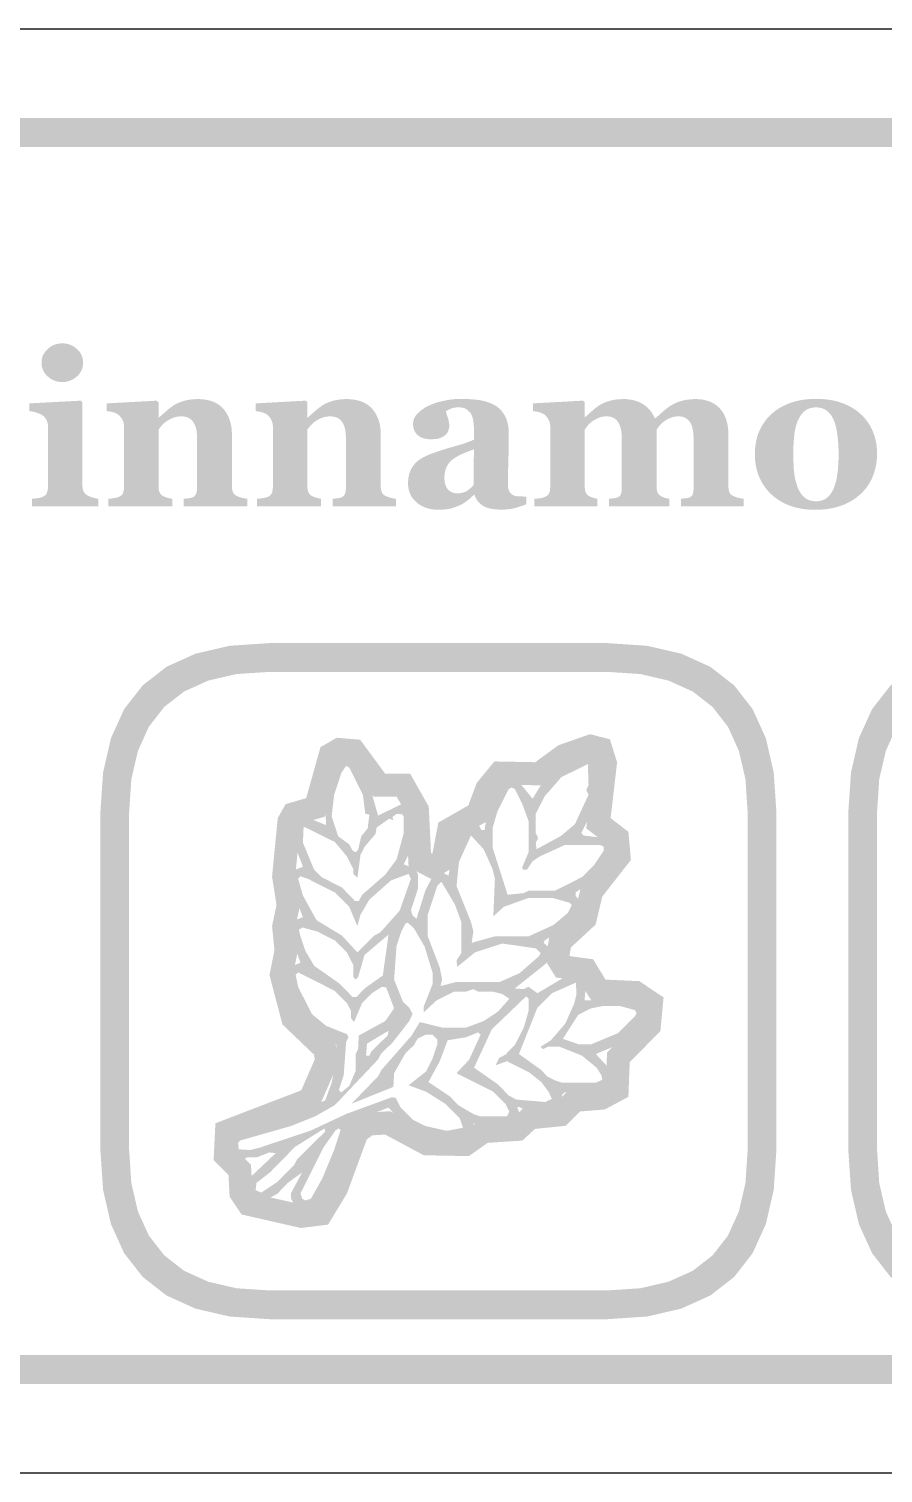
# Model space of a CAD drawing. Header units: millimetres. Extents: x 6 to 297, y 55 to 451.
# Drawn here: x 88.91 to 100.78, y 247.16 to 267.24 of the extents above; entities that cross this region are included whole.
import ezdxf

# ---------------------------------------------------------------- set-up
doc = ezdxf.new("R2010")
doc.units = ezdxf.units.MM
doc.layers.add('CUT', color=1, linetype='Continuous')
doc.layers.add('RASTER', color=7, linetype='Continuous')

msp = doc.modelspace()

# ---------------------------------------------------------------- hatches: boundary and pattern name
at = {"layer": 'RASTER'}
h = msp.add_hatch(color=7, dxfattribs=at)
h.paths.add_polyline_path([(74.2, 263.8), (74.234, 264.316), (74.338, 264.763), (74.509, 265.141), (74.75, 265.45), (75.059, 265.691), (75.438, 265.863), (75.884, 265.966), (76.4, 266), (133.6, 266), (134.116, 265.966), (134.563, 265.863), (134.941, 265.691), (135.25, 265.45), (135.491, 265.141), (135.663, 264.763), (135.766, 264.316), (135.8, 263.8), (135.8, 250.6), (135.766, 250.084), (135.663, 249.638), (135.491, 249.259), (135.25, 248.95), (134.941, 248.709), (134.563, 248.537), (134.116, 248.434), (133.6, 248.4), (76.4, 248.4), (75.884, 248.434), (75.438, 248.537), (75.059, 248.709), (74.75, 248.95), (74.509, 249.259), (74.338, 249.638), (74.234, 250.084), (74.2, 250.6)])
h.paths.add_polyline_path([(74.6, 263.8), (74.6, 250.6), (74.628, 250.178), (74.712, 249.813), (74.853, 249.503), (75.05, 249.25), (75.303, 249.053), (75.613, 248.912), (75.978, 248.828), (76.4, 248.8), (133.6, 248.8), (134.022, 248.828), (134.388, 248.912), (134.697, 249.053), (134.95, 249.25), (135.147, 249.503), (135.288, 249.813), (135.372, 250.178), (135.4, 250.6), (135.4, 263.8), (135.372, 264.222), (135.288, 264.588), (135.147, 264.897), (134.95, 265.15), (134.697, 265.347), (134.388, 265.488), (134.022, 265.572), (133.6, 265.6), (76.4, 265.6), (75.978, 265.572), (75.613, 265.488), (75.303, 265.347), (75.05, 265.15), (74.853, 264.897), (74.712, 264.588), (74.628, 264.222), (74.6, 263.8)], flags=0)
h = msp.add_hatch(color=7, dxfattribs=at)
h.paths.add_polyline_path([(89.873, 260.6), (88.948, 260.6), (88.948, 260.707), (88.957, 260.708), (88.966, 260.708), (88.976, 260.709), (88.985, 260.71), (88.995, 260.711), (89.004, 260.712), (89.013, 260.713), (89.022, 260.714), (89.031, 260.715), (89.04, 260.717), (89.048, 260.718), (89.056, 260.72), (89.064, 260.722), (89.071, 260.724), (89.078, 260.726), (89.085, 260.729), (89.096, 260.734), (89.107, 260.739), (89.116, 260.744), (89.125, 260.75), (89.133, 260.757), (89.14, 260.764), (89.146, 260.771), (89.151, 260.779), (89.156, 260.788), (89.159, 260.797), (89.163, 260.807), (89.165, 260.818), (89.167, 260.829), (89.169, 260.841), (89.17, 260.853), (89.17, 260.867), (89.17, 261.719), (89.17, 261.732), (89.169, 261.744), (89.167, 261.756), (89.164, 261.767), (89.161, 261.778), (89.157, 261.789), (89.152, 261.799), (89.147, 261.809), (89.141, 261.819), (89.134, 261.828), (89.128, 261.836), (89.12, 261.844), (89.113, 261.852), (89.105, 261.859), (89.097, 261.865), (89.088, 261.871), (89.081, 261.876), (89.073, 261.88), (89.065, 261.884), (89.055, 261.889), (89.045, 261.893), (89.033, 261.897), (89.021, 261.901), (89.008, 261.905), (88.995, 261.909), (88.982, 261.913), (88.97, 261.916), (88.957, 261.918), (88.945, 261.921), (88.933, 261.923), (88.922, 261.924), (88.911, 261.926), (88.911, 262.033), (89.629, 262.071), (89.651, 262.049), (89.651, 260.886), (89.651, 260.873), (89.652, 260.861), (89.654, 260.849), (89.656, 260.838), (89.659, 260.828), (89.663, 260.817), (89.667, 260.808), (89.673, 260.798), (89.678, 260.79), (89.685, 260.782), (89.692, 260.774), (89.699, 260.767), (89.708, 260.761), (89.716, 260.755), (89.726, 260.75), (89.736, 260.745), (89.743, 260.742), (89.751, 260.739), (89.758, 260.736), (89.766, 260.733), (89.775, 260.73), (89.783, 260.727), (89.791, 260.724), (89.8, 260.722), (89.809, 260.719), (89.818, 260.717), (89.827, 260.715), (89.836, 260.713), (89.845, 260.711), (89.854, 260.709), (89.864, 260.708), (89.873, 260.707)])
h.paths.add_polyline_path([(89.659, 262.598), (89.658, 262.571), (89.654, 262.544), (89.647, 262.519), (89.638, 262.495), (89.626, 262.472), (89.611, 262.45), (89.594, 262.428), (89.574, 262.408), (89.552, 262.39), (89.529, 262.374), (89.505, 262.361), (89.48, 262.35), (89.454, 262.341), (89.427, 262.335), (89.4, 262.331), (89.371, 262.33), (89.342, 262.331), (89.314, 262.335), (89.286, 262.341), (89.26, 262.35), (89.235, 262.361), (89.211, 262.374), (89.188, 262.39), (89.167, 262.408), (89.146, 262.428), (89.129, 262.45), (89.114, 262.472), (89.102, 262.495), (89.093, 262.519), (89.086, 262.544), (89.082, 262.571), (89.081, 262.598), (89.082, 262.625), (89.086, 262.652), (89.093, 262.677), (89.102, 262.701), (89.114, 262.725), (89.129, 262.747), (89.146, 262.768), (89.167, 262.788), (89.188, 262.807), (89.211, 262.823), (89.235, 262.837), (89.26, 262.848), (89.286, 262.856), (89.314, 262.863), (89.342, 262.866), (89.371, 262.868), (89.4, 262.866), (89.428, 262.863), (89.455, 262.856), (89.481, 262.848), (89.506, 262.837), (89.53, 262.823), (89.553, 262.807), (89.574, 262.788), (89.594, 262.768), (89.612, 262.747), (89.626, 262.725), (89.638, 262.701), (89.647, 262.677), (89.654, 262.652), (89.658, 262.625), (89.659, 262.598)])
for points in [[(91.942, 260.6), (91.06, 260.6), (91.06, 260.707), (91.067, 260.708), (91.074, 260.708), (91.082, 260.709), (91.091, 260.71), (91.099, 260.711), (91.108, 260.712), (91.117, 260.713), (91.127, 260.714), (91.137, 260.715), (91.146, 260.717), (91.154, 260.718), (91.162, 260.72), (91.169, 260.722), (91.176, 260.724), (91.182, 260.726), (91.187, 260.729), (91.195, 260.733), (91.202, 260.738), (91.208, 260.743), (91.214, 260.749), (91.219, 260.755), (91.224, 260.761), (91.228, 260.768), (91.231, 260.776), (91.234, 260.784), (91.237, 260.793), (91.239, 260.803), (91.241, 260.814), (91.243, 260.826), (91.244, 260.838), (91.244, 260.852), (91.244, 260.867), (91.244, 261.552), (91.244, 261.588), (91.241, 261.622), (91.237, 261.654), (91.231, 261.683), (91.223, 261.71), (91.213, 261.735), (91.202, 261.757), (91.189, 261.777), (91.175, 261.795), (91.159, 261.81), (91.141, 261.823), (91.122, 261.834), (91.1, 261.842), (91.078, 261.848), (91.054, 261.851), (91.028, 261.852), (91.013, 261.852), (90.999, 261.851), (90.985, 261.85), (90.971, 261.848), (90.957, 261.846), (90.944, 261.843), (90.931, 261.839), (90.918, 261.835), (90.906, 261.83), (90.893, 261.825), (90.881, 261.819), (90.868, 261.813), (90.856, 261.807), (90.844, 261.799), (90.832, 261.792), (90.82, 261.784), (90.809, 261.776), (90.799, 261.769), (90.79, 261.761), (90.781, 261.754), (90.773, 261.746), (90.765, 261.739), (90.758, 261.731), (90.751, 261.724), (90.745, 261.716), (90.739, 261.709), (90.733, 261.701), (90.728, 261.695), (90.723, 261.688), (90.718, 261.682), (90.713, 261.675), (90.708, 261.669), (90.708, 260.883), (90.708, 260.87), (90.709, 260.858), (90.71, 260.847), (90.712, 260.836), (90.714, 260.825), (90.716, 260.815), (90.719, 260.806), (90.723, 260.797), (90.727, 260.789), (90.731, 260.781), (90.737, 260.774), (90.742, 260.767), (90.749, 260.761), (90.756, 260.755), (90.763, 260.75), (90.771, 260.745), (90.777, 260.742), (90.784, 260.739), (90.79, 260.736), (90.798, 260.733), (90.805, 260.73), (90.813, 260.727), (90.821, 260.724), (90.83, 260.722), (90.839, 260.719), (90.847, 260.717), (90.856, 260.715), (90.865, 260.713), (90.873, 260.711), (90.882, 260.709), (90.89, 260.708), (90.899, 260.707), (90.899, 260.6), (90.008, 260.6), (90.008, 260.707), (90.017, 260.708), (90.026, 260.709), (90.036, 260.709), (90.045, 260.71), (90.054, 260.711), (90.063, 260.713), (90.073, 260.714), (90.082, 260.715), (90.091, 260.716), (90.1, 260.718), (90.109, 260.719), (90.117, 260.721), (90.124, 260.723), (90.132, 260.725), (90.139, 260.727), (90.146, 260.729), (90.157, 260.733), (90.167, 260.738), (90.177, 260.743), (90.185, 260.749), (90.193, 260.756), (90.2, 260.763), (90.205, 260.771), (90.21, 260.779), (90.214, 260.787), (90.218, 260.797), (90.221, 260.807), (90.223, 260.818), (90.225, 260.829), (90.227, 260.841), (90.228, 260.853), (90.228, 260.867), (90.228, 261.719), (90.227, 261.73), (90.226, 261.742), (90.224, 261.753), (90.222, 261.764), (90.219, 261.775), (90.215, 261.786), (90.21, 261.797), (90.204, 261.808), (90.198, 261.819), (90.192, 261.829), (90.185, 261.839), (90.177, 261.848), (90.169, 261.857), (90.161, 261.865), (90.152, 261.873), (90.143, 261.88), (90.136, 261.885), (90.129, 261.889), (90.121, 261.893), (90.113, 261.896), (90.104, 261.9), (90.095, 261.903), (90.086, 261.907), (90.076, 261.91), (90.066, 261.912), (90.056, 261.915), (90.045, 261.917), (90.034, 261.919), (90.023, 261.921), (90.011, 261.923), (90, 261.924), (89.988, 261.926), (89.988, 262.033), (90.686, 262.071), (90.708, 262.049), (90.708, 261.836), (90.714, 261.836), (90.725, 261.846), (90.736, 261.856), (90.747, 261.866), (90.76, 261.877), (90.772, 261.888), (90.786, 261.899), (90.799, 261.912), (90.814, 261.924), (90.828, 261.937), (90.842, 261.949), (90.856, 261.96), (90.87, 261.971), (90.884, 261.981), (90.897, 261.99), (90.91, 261.999), (90.922, 262.008), (90.936, 262.016), (90.951, 262.025), (90.968, 262.033), (90.985, 262.04), (91.003, 262.048), (91.022, 262.055), (91.043, 262.061), (91.064, 262.068), (91.086, 262.074), (91.109, 262.079), (91.132, 262.083), (91.155, 262.086), (91.179, 262.089), (91.203, 262.091), (91.227, 262.092), (91.252, 262.093), (91.31, 262.091), (91.364, 262.084), (91.414, 262.074), (91.461, 262.059), (91.504, 262.04), (91.543, 262.016), (91.578, 261.989), (91.61, 261.957), (91.638, 261.922), (91.662, 261.884), (91.683, 261.843), (91.699, 261.8), (91.712, 261.753), (91.722, 261.704), (91.727, 261.652), (91.729, 261.598), (91.729, 260.88), (91.729, 260.867), (91.73, 260.854), (91.732, 260.842), (91.733, 260.831), (91.736, 260.821), (91.738, 260.811), (91.742, 260.802), (91.745, 260.793), (91.75, 260.786), (91.755, 260.778), (91.761, 260.771), (91.768, 260.764), (91.776, 260.758), (91.785, 260.752), (91.795, 260.747), (91.805, 260.742), (91.811, 260.74), (91.818, 260.737), (91.825, 260.734), (91.832, 260.732), (91.839, 260.729), (91.847, 260.727), (91.855, 260.724), (91.863, 260.722), (91.872, 260.719), (91.881, 260.717), (91.89, 260.715), (91.9, 260.713), (91.91, 260.711), (91.92, 260.709), (91.931, 260.708), (91.942, 260.707)], [(94.011, 260.6), (93.13, 260.6), (93.13, 260.707), (93.137, 260.708), (93.144, 260.708), (93.152, 260.709), (93.16, 260.71), (93.169, 260.711), (93.178, 260.712), (93.187, 260.713), (93.197, 260.714), (93.207, 260.715), (93.216, 260.717), (93.224, 260.718), (93.232, 260.72), (93.239, 260.722), (93.246, 260.724), (93.252, 260.726), (93.257, 260.729), (93.264, 260.733), (93.271, 260.738), (93.278, 260.743), (93.283, 260.749), (93.289, 260.755), (93.293, 260.761), (93.297, 260.768), (93.301, 260.776), (93.304, 260.784), (93.307, 260.793), (93.309, 260.803), (93.311, 260.814), (93.312, 260.826), (93.313, 260.838), (93.314, 260.852), (93.314, 260.867), (93.314, 261.552), (93.313, 261.588), (93.311, 261.622), (93.306, 261.654), (93.3, 261.683), (93.293, 261.71), (93.283, 261.735), (93.272, 261.757), (93.259, 261.777), (93.245, 261.795), (93.229, 261.81), (93.211, 261.823), (93.191, 261.834), (93.17, 261.842), (93.148, 261.848), (93.123, 261.851), (93.097, 261.852), (93.083, 261.852), (93.069, 261.851), (93.055, 261.85), (93.041, 261.848), (93.027, 261.846), (93.014, 261.843), (93.001, 261.839), (92.988, 261.835), (92.976, 261.83), (92.963, 261.825), (92.951, 261.819), (92.938, 261.813), (92.926, 261.807), (92.914, 261.799), (92.902, 261.792), (92.889, 261.784), (92.879, 261.776), (92.869, 261.769), (92.86, 261.761), (92.851, 261.754), (92.843, 261.746), (92.835, 261.739), (92.828, 261.731), (92.821, 261.724), (92.815, 261.716), (92.809, 261.709), (92.803, 261.701), (92.798, 261.695), (92.792, 261.688), (92.787, 261.682), (92.783, 261.675), (92.778, 261.669), (92.778, 260.883), (92.778, 260.87), (92.779, 260.858), (92.78, 260.847), (92.782, 260.836), (92.784, 260.825), (92.786, 260.815), (92.789, 260.806), (92.793, 260.797), (92.797, 260.789), (92.801, 260.781), (92.806, 260.774), (92.812, 260.767), (92.818, 260.761), (92.825, 260.755), (92.833, 260.75), (92.841, 260.745), (92.847, 260.742), (92.854, 260.739), (92.86, 260.736), (92.867, 260.733), (92.875, 260.73), (92.883, 260.727), (92.891, 260.724), (92.9, 260.722), (92.908, 260.719), (92.917, 260.717), (92.926, 260.715), (92.934, 260.713), (92.943, 260.711), (92.952, 260.709), (92.96, 260.708), (92.969, 260.707), (92.969, 260.6), (92.078, 260.6), (92.078, 260.707), (92.087, 260.708), (92.096, 260.709), (92.105, 260.709), (92.115, 260.71), (92.124, 260.711), (92.133, 260.713), (92.143, 260.714), (92.152, 260.715), (92.161, 260.716), (92.17, 260.718), (92.178, 260.719), (92.186, 260.721), (92.194, 260.723), (92.202, 260.725), (92.209, 260.727), (92.216, 260.729), (92.227, 260.733), (92.237, 260.738), (92.247, 260.743), (92.255, 260.749), (92.263, 260.756), (92.269, 260.763), (92.275, 260.771), (92.28, 260.779), (92.284, 260.787), (92.288, 260.797), (92.291, 260.807), (92.293, 260.818), (92.295, 260.829), (92.297, 260.841), (92.297, 260.853), (92.298, 260.867), (92.298, 261.719), (92.297, 261.73), (92.296, 261.742), (92.294, 261.753), (92.292, 261.764), (92.288, 261.775), (92.284, 261.786), (92.28, 261.797), (92.274, 261.808), (92.268, 261.819), (92.262, 261.829), (92.255, 261.839), (92.247, 261.848), (92.239, 261.857), (92.231, 261.865), (92.222, 261.873), (92.213, 261.88), (92.206, 261.885), (92.199, 261.889), (92.191, 261.893), (92.183, 261.896), (92.174, 261.9), (92.165, 261.903), (92.156, 261.907), (92.146, 261.91), (92.136, 261.912), (92.125, 261.915), (92.115, 261.917), (92.104, 261.919), (92.092, 261.921), (92.081, 261.923), (92.069, 261.924), (92.057, 261.926), (92.057, 262.033), (92.756, 262.071), (92.778, 262.049), (92.778, 261.836), (92.784, 261.836), (92.794, 261.846), (92.806, 261.856), (92.817, 261.866), (92.829, 261.877), (92.842, 261.888), (92.855, 261.899), (92.869, 261.912), (92.884, 261.924), (92.898, 261.937), (92.912, 261.949), (92.926, 261.96), (92.94, 261.971), (92.953, 261.981), (92.966, 261.99), (92.979, 261.999), (92.992, 262.008), (93.006, 262.016), (93.021, 262.025), (93.037, 262.033), (93.055, 262.04), (93.073, 262.048), (93.092, 262.055), (93.113, 262.061), (93.134, 262.068), (93.156, 262.074), (93.179, 262.079), (93.202, 262.083), (93.225, 262.086), (93.248, 262.089), (93.272, 262.091), (93.297, 262.092), (93.322, 262.093), (93.379, 262.091), (93.433, 262.084), (93.484, 262.074), (93.53, 262.059), (93.573, 262.04), (93.613, 262.016), (93.648, 261.989), (93.68, 261.957), (93.708, 261.922), (93.732, 261.884), (93.752, 261.843), (93.769, 261.8), (93.782, 261.753), (93.792, 261.704), (93.797, 261.652), (93.799, 261.598), (93.799, 260.88), (93.799, 260.867), (93.8, 260.854), (93.801, 260.842), (93.803, 260.831), (93.805, 260.821), (93.808, 260.811), (93.811, 260.802), (93.815, 260.793), (93.82, 260.786), (93.825, 260.778), (93.831, 260.771), (93.838, 260.764), (93.846, 260.758), (93.855, 260.752), (93.865, 260.747), (93.875, 260.742), (93.881, 260.74), (93.888, 260.737), (93.894, 260.734), (93.901, 260.732), (93.909, 260.729), (93.917, 260.727), (93.925, 260.724), (93.933, 260.722), (93.942, 260.719), (93.951, 260.717), (93.96, 260.715), (93.97, 260.713), (93.98, 260.711), (93.99, 260.709), (94.001, 260.708), (94.011, 260.707)], [(98.845, 260.6), (97.972, 260.6), (97.972, 260.707), (97.981, 260.708), (97.989, 260.709), (97.997, 260.71), (98.005, 260.711), (98.014, 260.712), (98.022, 260.713), (98.031, 260.714), (98.04, 260.714), (98.048, 260.715), (98.057, 260.716), (98.065, 260.718), (98.072, 260.719), (98.079, 260.721), (98.086, 260.724), (98.092, 260.726), (98.098, 260.729), (98.106, 260.733), (98.113, 260.737), (98.119, 260.743), (98.125, 260.748), (98.13, 260.755), (98.134, 260.762), (98.137, 260.77), (98.139, 260.778), (98.141, 260.787), (98.143, 260.796), (98.145, 260.807), (98.146, 260.817), (98.147, 260.829), (98.148, 260.841), (98.148, 260.853), (98.148, 260.867), (98.148, 261.551), (98.147, 261.587), (98.145, 261.621), (98.141, 261.653), (98.135, 261.683), (98.127, 261.71), (98.118, 261.735), (98.107, 261.757), (98.095, 261.777), (98.081, 261.795), (98.065, 261.81), (98.048, 261.823), (98.03, 261.834), (98.01, 261.842), (97.989, 261.848), (97.966, 261.851), (97.942, 261.852), (97.926, 261.852), (97.911, 261.851), (97.896, 261.85), (97.882, 261.847), (97.868, 261.845), (97.855, 261.841), (97.842, 261.837), (97.83, 261.833), (97.817, 261.828), (97.806, 261.822), (97.794, 261.816), (97.783, 261.811), (97.771, 261.804), (97.761, 261.798), (97.75, 261.791), (97.74, 261.784), (97.729, 261.776), (97.719, 261.768), (97.71, 261.761), (97.702, 261.753), (97.694, 261.745), (97.686, 261.737), (97.68, 261.73), (97.674, 261.722), (97.668, 261.715), (97.662, 261.707), (97.657, 261.7), (97.652, 261.694), (97.647, 261.687), (97.643, 261.681), (97.638, 261.675), (97.634, 261.669), (97.634, 260.883), (97.634, 260.87), (97.635, 260.858), (97.636, 260.846), (97.637, 260.835), (97.639, 260.825), (97.641, 260.815), (97.644, 260.806), (97.646, 260.797), (97.65, 260.789), (97.654, 260.781), (97.659, 260.774), (97.664, 260.768), (97.67, 260.761), (97.677, 260.755), (97.685, 260.75), (97.693, 260.745), (97.699, 260.742), (97.705, 260.739), (97.711, 260.736), (97.718, 260.733), (97.724, 260.73), (97.731, 260.727), (97.739, 260.724), (97.746, 260.722), (97.754, 260.719), (97.761, 260.717), (97.769, 260.715), (97.777, 260.713), (97.785, 260.711), (97.793, 260.709), (97.801, 260.708), (97.81, 260.707), (97.81, 260.6), (96.973, 260.6), (96.973, 260.707), (96.981, 260.708), (96.988, 260.708), (96.996, 260.709), (97.004, 260.71), (97.013, 260.711), (97.022, 260.712), (97.031, 260.713), (97.041, 260.714), (97.05, 260.715), (97.059, 260.717), (97.068, 260.718), (97.075, 260.72), (97.082, 260.722), (97.089, 260.724), (97.094, 260.726), (97.099, 260.729), (97.107, 260.733), (97.113, 260.738), (97.119, 260.743), (97.125, 260.749), (97.13, 260.755), (97.134, 260.761), (97.137, 260.768), (97.14, 260.776), (97.142, 260.784), (97.144, 260.793), (97.145, 260.803), (97.147, 260.814), (97.148, 260.826), (97.149, 260.838), (97.149, 260.852), (97.149, 260.867), (97.149, 261.551), (97.148, 261.587), (97.146, 261.621), (97.142, 261.653), (97.136, 261.683), (97.128, 261.71), (97.119, 261.735), (97.108, 261.757), (97.096, 261.777), (97.082, 261.795), (97.066, 261.81), (97.049, 261.823), (97.031, 261.834), (97.011, 261.842), (96.99, 261.848), (96.967, 261.851), (96.943, 261.852), (96.927, 261.852), (96.912, 261.851), (96.897, 261.85), (96.883, 261.847), (96.869, 261.845), (96.856, 261.841), (96.843, 261.837), (96.831, 261.833), (96.818, 261.828), (96.807, 261.822), (96.795, 261.816), (96.784, 261.811), (96.772, 261.804), (96.761, 261.798), (96.751, 261.791), (96.74, 261.784), (96.73, 261.776), (96.72, 261.768), (96.711, 261.761), (96.703, 261.753), (96.695, 261.745), (96.687, 261.737), (96.681, 261.73), (96.675, 261.722), (96.669, 261.715), (96.663, 261.707), (96.658, 261.7), (96.653, 261.694), (96.648, 261.687), (96.644, 261.681), (96.639, 261.675), (96.635, 261.669), (96.635, 260.883), (96.635, 260.87), (96.636, 260.858), (96.637, 260.847), (96.638, 260.836), (96.64, 260.825), (96.642, 260.816), (96.645, 260.806), (96.648, 260.798), (96.652, 260.79), (96.656, 260.782), (96.661, 260.775), (96.667, 260.768), (96.673, 260.761), (96.68, 260.755), (96.687, 260.75), (96.695, 260.745), (96.701, 260.742), (96.707, 260.739), (96.714, 260.736), (96.72, 260.733), (96.727, 260.73), (96.734, 260.727), (96.741, 260.724), (96.749, 260.722), (96.756, 260.719), (96.764, 260.717), (96.772, 260.715), (96.779, 260.713), (96.788, 260.711), (96.796, 260.709), (96.804, 260.708), (96.812, 260.707), (96.812, 260.6), (95.935, 260.6), (95.935, 260.707), (95.944, 260.708), (95.954, 260.708), (95.963, 260.709), (95.973, 260.71), (95.982, 260.711), (95.991, 260.712), (96, 260.713), (96.01, 260.714), (96.019, 260.715), (96.027, 260.717), (96.036, 260.718), (96.044, 260.72), (96.051, 260.722), (96.059, 260.724), (96.066, 260.726), (96.073, 260.729), (96.084, 260.734), (96.094, 260.739), (96.104, 260.744), (96.112, 260.75), (96.12, 260.757), (96.126, 260.764), (96.132, 260.771), (96.137, 260.779), (96.141, 260.788), (96.145, 260.797), (96.148, 260.807), (96.15, 260.818), (96.152, 260.829), (96.153, 260.841), (96.154, 260.853), (96.155, 260.867), (96.155, 261.719), (96.154, 261.731), (96.153, 261.742), (96.151, 261.754), (96.148, 261.765), (96.145, 261.777), (96.141, 261.788), (96.135, 261.799), (96.13, 261.811), (96.123, 261.822), (96.117, 261.832), (96.11, 261.841), (96.102, 261.85), (96.095, 261.859), (96.087, 261.867), (96.078, 261.874), (96.07, 261.88), (96.063, 261.885), (96.056, 261.889), (96.048, 261.893), (96.04, 261.896), (96.031, 261.9), (96.022, 261.903), (96.013, 261.907), (96.003, 261.91), (95.993, 261.912), (95.982, 261.915), (95.972, 261.917), (95.961, 261.919), (95.949, 261.921), (95.938, 261.923), (95.926, 261.924), (95.914, 261.926), (95.914, 262.033), (96.613, 262.071), (96.635, 262.049), (96.635, 261.842), (96.641, 261.842), (96.651, 261.852), (96.662, 261.861), (96.674, 261.872), (96.686, 261.882), (96.698, 261.893), (96.711, 261.905), (96.724, 261.917), (96.738, 261.929), (96.752, 261.942), (96.766, 261.953), (96.78, 261.964), (96.793, 261.975), (96.806, 261.985), (96.819, 261.994), (96.832, 262.003), (96.844, 262.011), (96.859, 262.019), (96.874, 262.027), (96.889, 262.035), (96.906, 262.043), (96.924, 262.05), (96.943, 262.057), (96.963, 262.063), (96.984, 262.069), (97.005, 262.075), (97.027, 262.079), (97.05, 262.084), (97.073, 262.087), (97.096, 262.089), (97.12, 262.091), (97.145, 262.092), (97.17, 262.093), (97.211, 262.092), (97.25, 262.088), (97.287, 262.082), (97.323, 262.075), (97.357, 262.064), (97.389, 262.052), (97.42, 262.037), (97.449, 262.02), (97.476, 262.001), (97.501, 261.981), (97.524, 261.959), (97.544, 261.936), (97.563, 261.911), (97.58, 261.885), (97.595, 261.857), (97.608, 261.828), (97.621, 261.828), (97.632, 261.838), (97.643, 261.848), (97.655, 261.859), (97.668, 261.871), (97.681, 261.882), (97.695, 261.895), (97.71, 261.907), (97.725, 261.921), (97.74, 261.934), (97.755, 261.946), (97.77, 261.958), (97.784, 261.969), (97.798, 261.979), (97.811, 261.989), (97.825, 261.998), (97.838, 262.006), (97.852, 262.015), (97.868, 262.024), (97.885, 262.032), (97.903, 262.04), (97.921, 262.047), (97.941, 262.055), (97.962, 262.061), (97.983, 262.068), (98.006, 262.074), (98.028, 262.079), (98.052, 262.083), (98.075, 262.086), (98.099, 262.089), (98.123, 262.091), (98.148, 262.092), (98.173, 262.093), (98.227, 262.091), (98.277, 262.085), (98.325, 262.074), (98.369, 262.06), (98.41, 262.042), (98.448, 262.019), (98.482, 261.993), (98.514, 261.962), (98.542, 261.928), (98.566, 261.89), (98.586, 261.849), (98.603, 261.804), (98.616, 261.756), (98.626, 261.705), (98.631, 261.65), (98.633, 261.592), (98.633, 260.88), (98.633, 260.867), (98.634, 260.854), (98.635, 260.842), (98.637, 260.831), (98.639, 260.82), (98.642, 260.81), (98.645, 260.801), (98.649, 260.793), (98.654, 260.785), (98.659, 260.777), (98.665, 260.77), (98.672, 260.764), (98.68, 260.757), (98.688, 260.752), (98.698, 260.747), (98.708, 260.742), (98.714, 260.74), (98.72, 260.737), (98.727, 260.734), (98.734, 260.732), (98.741, 260.729), (98.749, 260.727), (98.757, 260.724), (98.766, 260.722), (98.774, 260.719), (98.784, 260.717), (98.793, 260.715), (98.803, 260.713), (98.813, 260.711), (98.823, 260.709), (98.834, 260.708), (98.845, 260.707)]]:
    msp.add_hatch(color=7, dxfattribs=at).paths.add_polyline_path(points)
h = msp.add_hatch(color=7, dxfattribs=at)
h.paths.add_polyline_path([(95.822, 260.631), (95.806, 260.624), (95.788, 260.617), (95.77, 260.611), (95.752, 260.604), (95.732, 260.598), (95.712, 260.591), (95.691, 260.585), (95.67, 260.579), (95.648, 260.574), (95.625, 260.569), (95.602, 260.565), (95.579, 260.562), (95.556, 260.559), (95.532, 260.558), (95.508, 260.556), (95.484, 260.556), (95.44, 260.557), (95.4, 260.559), (95.362, 260.564), (95.327, 260.569), (95.296, 260.577), (95.267, 260.586), (95.241, 260.597), (95.219, 260.61), (95.198, 260.624), (95.179, 260.639), (95.162, 260.656), (95.147, 260.675), (95.133, 260.694), (95.122, 260.716), (95.111, 260.738), (95.103, 260.763), (95.094, 260.763), (95.082, 260.75), (95.069, 260.739), (95.057, 260.727), (95.045, 260.716), (95.033, 260.706), (95.021, 260.696), (95.01, 260.687), (94.998, 260.678), (94.986, 260.669), (94.975, 260.661), (94.963, 260.653), (94.95, 260.645), (94.938, 260.638), (94.925, 260.631), (94.912, 260.624), (94.899, 260.618), (94.882, 260.61), (94.865, 260.603), (94.848, 260.596), (94.832, 260.59), (94.815, 260.584), (94.799, 260.579), (94.783, 260.574), (94.767, 260.57), (94.75, 260.566), (94.732, 260.563), (94.712, 260.561), (94.69, 260.558), (94.667, 260.557), (94.643, 260.556), (94.616, 260.555), (94.589, 260.555), (94.547, 260.556), (94.507, 260.561), (94.468, 260.569), (94.431, 260.58), (94.396, 260.594), (94.362, 260.611), (94.329, 260.631), (94.299, 260.655), (94.27, 260.681), (94.246, 260.709), (94.225, 260.739), (94.208, 260.772), (94.195, 260.806), (94.186, 260.842), (94.18, 260.88), (94.178, 260.921), (94.179, 260.944), (94.18, 260.967), (94.182, 260.988), (94.185, 261.009), (94.189, 261.029), (94.193, 261.048), (94.199, 261.066), (94.205, 261.083), (94.212, 261.099), (94.219, 261.115), (94.228, 261.13), (94.237, 261.145), (94.246, 261.16), (94.257, 261.174), (94.268, 261.188), (94.28, 261.201), (94.291, 261.212), (94.302, 261.223), (94.314, 261.233), (94.327, 261.243), (94.34, 261.253), (94.353, 261.262), (94.367, 261.27), (94.381, 261.278), (94.396, 261.286), (94.411, 261.293), (94.426, 261.301), (94.442, 261.308), (94.458, 261.315), (94.474, 261.322), (94.491, 261.329), (94.508, 261.335), (94.542, 261.347), (94.577, 261.36), (94.614, 261.372), (94.653, 261.385), (94.693, 261.397), (94.735, 261.41), (94.779, 261.423), (94.824, 261.436), (94.869, 261.449), (94.911, 261.461), (94.949, 261.473), (94.984, 261.485), (95.016, 261.496), (95.045, 261.508), (95.071, 261.518), (95.094, 261.529), (95.094, 261.669), (95.094, 261.679), (95.094, 261.689), (95.093, 261.7), (95.093, 261.712), (95.092, 261.724), (95.091, 261.737), (95.09, 261.751), (95.088, 261.766), (95.086, 261.781), (95.084, 261.795), (95.082, 261.808), (95.079, 261.821), (95.076, 261.834), (95.072, 261.845), (95.068, 261.857), (95.063, 261.867), (95.058, 261.879), (95.052, 261.89), (95.045, 261.9), (95.037, 261.91), (95.028, 261.92), (95.019, 261.929), (95.009, 261.938), (94.999, 261.946), (94.987, 261.954), (94.975, 261.96), (94.962, 261.966), (94.948, 261.97), (94.933, 261.974), (94.917, 261.976), (94.901, 261.978), (94.883, 261.978), (94.867, 261.978), (94.852, 261.977), (94.838, 261.976), (94.824, 261.974), (94.811, 261.971), (94.798, 261.968), (94.787, 261.964), (94.775, 261.96), (94.765, 261.956), (94.755, 261.951), (94.745, 261.946), (94.736, 261.942), (94.728, 261.937), (94.72, 261.932), (94.713, 261.928), (94.706, 261.923), (94.707, 261.915), (94.709, 261.906), (94.711, 261.896), (94.714, 261.886), (94.718, 261.874), (94.721, 261.862), (94.726, 261.848), (94.731, 261.833), (94.736, 261.818), (94.74, 261.804), (94.743, 261.789), (94.746, 261.774), (94.748, 261.76), (94.75, 261.746), (94.751, 261.732), (94.751, 261.718), (94.751, 261.711), (94.75, 261.704), (94.749, 261.697), (94.748, 261.69), (94.746, 261.682), (94.744, 261.673), (94.741, 261.665), (94.738, 261.655), (94.735, 261.646), (94.731, 261.638), (94.727, 261.63), (94.722, 261.622), (94.717, 261.615), (94.712, 261.608), (94.706, 261.602), (94.7, 261.596), (94.691, 261.589), (94.683, 261.582), (94.674, 261.576), (94.664, 261.57), (94.655, 261.565), (94.645, 261.56), (94.635, 261.555), (94.625, 261.551), (94.613, 261.547), (94.601, 261.544), (94.587, 261.541), (94.572, 261.539), (94.555, 261.537), (94.537, 261.536), (94.517, 261.535), (94.496, 261.535), (94.467, 261.535), (94.439, 261.538), (94.412, 261.543), (94.388, 261.549), (94.366, 261.558), (94.346, 261.568), (94.327, 261.58), (94.31, 261.594), (94.296, 261.609), (94.283, 261.626), (94.272, 261.643), (94.263, 261.662), (94.256, 261.682), (94.251, 261.703), (94.248, 261.725), (94.247, 261.748), (94.248, 261.769), (94.251, 261.788), (94.256, 261.808), (94.264, 261.826), (94.273, 261.844), (94.284, 261.862), (94.297, 261.879), (94.313, 261.896), (94.329, 261.912), (94.347, 261.927), (94.365, 261.941), (94.385, 261.955), (94.405, 261.968), (94.426, 261.981), (94.448, 261.992), (94.471, 262.003), (94.495, 262.014), (94.519, 262.024), (94.545, 262.033), (94.571, 262.042), (94.598, 262.051), (94.626, 262.058), (94.654, 262.065), (94.684, 262.071), (94.714, 262.077), (94.743, 262.082), (94.771, 262.086), (94.8, 262.09), (94.827, 262.092), (94.854, 262.094), (94.881, 262.095), (94.906, 262.096), (94.942, 262.095), (94.976, 262.095), (95.01, 262.093), (95.043, 262.091), (95.075, 262.089), (95.106, 262.086), (95.137, 262.083), (95.167, 262.079), (95.197, 262.074), (95.225, 262.068), (95.253, 262.061), (95.28, 262.053), (95.306, 262.044), (95.332, 262.033), (95.357, 262.022), (95.381, 262.009), (95.403, 261.996), (95.424, 261.981), (95.444, 261.964), (95.463, 261.946), (95.48, 261.927), (95.496, 261.906), (95.511, 261.884), (95.525, 261.86), (95.538, 261.835), (95.549, 261.808), (95.558, 261.779), (95.565, 261.748), (95.571, 261.716), (95.576, 261.681), (95.578, 261.645), (95.579, 261.606), (95.579, 261.564), (95.578, 261.52), (95.578, 261.474), (95.577, 261.425), (95.576, 261.375), (95.575, 261.323), (95.574, 261.27), (95.572, 261.214), (95.571, 261.159), (95.569, 261.11), (95.568, 261.065), (95.567, 261.026), (95.567, 260.991), (95.566, 260.961), (95.566, 260.935), (95.566, 260.915), (95.566, 260.899), (95.567, 260.884), (95.568, 260.869), (95.571, 260.856), (95.573, 260.843), (95.577, 260.832), (95.581, 260.821), (95.585, 260.811), (95.591, 260.802), (95.597, 260.793), (95.603, 260.785), (95.611, 260.778), (95.618, 260.771), (95.627, 260.765), (95.636, 260.759), (95.646, 260.754), (95.653, 260.751), (95.66, 260.749), (95.669, 260.746), (95.678, 260.744), (95.689, 260.743), (95.7, 260.742), (95.712, 260.741), (95.725, 260.74), (95.738, 260.739), (95.751, 260.739), (95.763, 260.739), (95.776, 260.738), (95.788, 260.738), (95.799, 260.738), (95.811, 260.738), (95.822, 260.738)])
h.paths.add_polyline_path([(95.094, 261.394), (95.074, 261.387), (95.053, 261.38), (95.033, 261.372), (95.012, 261.364), (94.992, 261.356), (94.972, 261.348), (94.952, 261.339), (94.931, 261.33), (94.912, 261.321), (94.893, 261.312), (94.875, 261.303), (94.858, 261.293), (94.842, 261.284), (94.827, 261.274), (94.813, 261.265), (94.8, 261.255), (94.786, 261.244), (94.774, 261.233), (94.762, 261.221), (94.751, 261.208), (94.741, 261.195), (94.731, 261.18), (94.723, 261.166), (94.715, 261.15), (94.707, 261.134), (94.701, 261.117), (94.696, 261.099), (94.692, 261.081), (94.688, 261.062), (94.686, 261.042), (94.684, 261.021), (94.684, 261), (94.685, 260.972), (94.687, 260.947), (94.691, 260.923), (94.697, 260.901), (94.704, 260.882), (94.713, 260.864), (94.724, 260.848), (94.736, 260.834), (94.749, 260.822), (94.763, 260.812), (94.778, 260.803), (94.794, 260.796), (94.81, 260.79), (94.827, 260.786), (94.845, 260.784), (94.864, 260.783), (94.884, 260.784), (94.903, 260.785), (94.92, 260.788), (94.937, 260.791), (94.954, 260.796), (94.969, 260.802), (94.983, 260.808), (94.997, 260.816), (95.009, 260.825), (95.022, 260.834), (95.034, 260.843), (95.045, 260.853), (95.057, 260.863), (95.068, 260.874), (95.078, 260.886), (95.088, 260.897)], flags=0)
h = msp.add_hatch(color=7, dxfattribs=at)
h.paths.add_polyline_path([(100.477, 261.88), (100.504, 261.854), (100.528, 261.827), (100.551, 261.799), (100.573, 261.769), (100.593, 261.738), (100.611, 261.706), (100.628, 261.673), (100.643, 261.639), (100.656, 261.603), (100.668, 261.567), (100.678, 261.53), (100.686, 261.492), (100.692, 261.454), (100.696, 261.414), (100.699, 261.375), (100.7, 261.334), (100.699, 261.294), (100.696, 261.254), (100.692, 261.215), (100.686, 261.176), (100.678, 261.138), (100.668, 261.1), (100.657, 261.063), (100.644, 261.027), (100.629, 260.992), (100.612, 260.957), (100.594, 260.925), (100.574, 260.893), (100.553, 260.863), (100.53, 260.834), (100.505, 260.806), (100.479, 260.78), (100.449, 260.754), (100.418, 260.728), (100.386, 260.705), (100.352, 260.683), (100.317, 260.663), (100.28, 260.644), (100.242, 260.627), (100.203, 260.612), (100.162, 260.598), (100.12, 260.586), (100.076, 260.576), (100.031, 260.568), (99.984, 260.561), (99.936, 260.557), (99.887, 260.554), (99.836, 260.553), (99.791, 260.554), (99.748, 260.556), (99.706, 260.56), (99.664, 260.566), (99.623, 260.573), (99.584, 260.582), (99.545, 260.592), (99.507, 260.604), (99.47, 260.618), (99.434, 260.633), (99.399, 260.65), (99.365, 260.668), (99.333, 260.689), (99.301, 260.71), (99.27, 260.733), (99.241, 260.758), (99.214, 260.783), (99.188, 260.81), (99.164, 260.838), (99.141, 260.868), (99.12, 260.899), (99.1, 260.931), (99.082, 260.965), (99.065, 261.001), (99.05, 261.037), (99.037, 261.075), (99.026, 261.114), (99.017, 261.154), (99.01, 261.194), (99.005, 261.236), (99.002, 261.279), (99.001, 261.324), (99.002, 261.367), (99.004, 261.409), (99.009, 261.45), (99.015, 261.49), (99.023, 261.528), (99.032, 261.565), (99.044, 261.602), (99.057, 261.636), (99.072, 261.67), (99.089, 261.703), (99.107, 261.735), (99.128, 261.766), (99.15, 261.796), (99.173, 261.825), (99.199, 261.853), (99.226, 261.88), (99.254, 261.905), (99.284, 261.929), (99.315, 261.951), (99.347, 261.971), (99.382, 261.99), (99.417, 262.008), (99.455, 262.024), (99.494, 262.039), (99.534, 262.052), (99.575, 262.064), (99.618, 262.074), (99.662, 262.082), (99.707, 262.088), (99.753, 262.092), (99.8, 262.095), (99.849, 262.096), (99.899, 262.095), (99.948, 262.092), (99.996, 262.088), (100.042, 262.082), (100.086, 262.074), (100.129, 262.064), (100.17, 262.052), (100.21, 262.039), (100.248, 262.024), (100.285, 262.008), (100.321, 261.99), (100.355, 261.971), (100.388, 261.951), (100.419, 261.929), (100.449, 261.905), (100.477, 261.88)])
h.paths.add_polyline_path([(100.102, 260.865), (100.11, 260.886), (100.117, 260.908), (100.124, 260.932), (100.13, 260.956), (100.136, 260.981), (100.141, 261.008), (100.146, 261.036), (100.15, 261.064), (100.154, 261.094), (100.157, 261.125), (100.159, 261.158), (100.161, 261.191), (100.163, 261.226), (100.164, 261.262), (100.165, 261.299), (100.165, 261.337), (100.165, 261.363), (100.164, 261.39), (100.163, 261.418), (100.162, 261.447), (100.16, 261.476), (100.157, 261.507), (100.154, 261.539), (100.151, 261.571), (100.147, 261.603), (100.142, 261.634), (100.138, 261.662), (100.132, 261.689), (100.127, 261.714), (100.12, 261.738), (100.114, 261.759), (100.107, 261.779), (100.097, 261.802), (100.087, 261.823), (100.077, 261.843), (100.065, 261.862), (100.052, 261.879), (100.039, 261.895), (100.024, 261.91), (100.009, 261.924), (99.993, 261.937), (99.976, 261.947), (99.958, 261.956), (99.939, 261.964), (99.919, 261.97), (99.897, 261.974), (99.875, 261.976), (99.852, 261.977), (99.826, 261.976), (99.802, 261.973), (99.78, 261.969), (99.758, 261.963), (99.738, 261.955), (99.719, 261.945), (99.702, 261.933), (99.686, 261.92), (99.67, 261.905), (99.656, 261.889), (99.643, 261.872), (99.63, 261.854), (99.619, 261.835), (99.608, 261.815), (99.598, 261.794), (99.59, 261.772), (99.582, 261.751), (99.575, 261.728), (99.569, 261.705), (99.564, 261.681), (99.559, 261.656), (99.554, 261.631), (99.55, 261.604), (99.547, 261.576), (99.544, 261.548), (99.542, 261.52), (99.54, 261.491), (99.538, 261.462), (99.537, 261.433), (99.536, 261.403), (99.536, 261.373), (99.535, 261.343), (99.536, 261.304), (99.536, 261.266), (99.537, 261.231), (99.538, 261.197), (99.539, 261.165), (99.541, 261.134), (99.543, 261.105), (99.546, 261.078), (99.549, 261.052), (99.553, 261.026), (99.557, 261), (99.563, 260.973), (99.57, 260.947), (99.578, 260.921), (99.586, 260.894), (99.595, 260.868), (99.604, 260.846), (99.614, 260.825), (99.625, 260.805), (99.636, 260.787), (99.649, 260.769), (99.662, 260.753), (99.677, 260.738), (99.692, 260.725), (99.708, 260.712), (99.726, 260.701), (99.744, 260.692), (99.764, 260.685), (99.784, 260.679), (99.806, 260.675), (99.828, 260.673), (99.852, 260.672), (99.873, 260.673), (99.894, 260.675), (99.914, 260.679), (99.933, 260.684), (99.952, 260.691), (99.97, 260.699), (99.987, 260.709), (100.003, 260.721), (100.018, 260.734), (100.033, 260.748), (100.046, 260.764), (100.059, 260.781), (100.071, 260.8), (100.082, 260.82), (100.093, 260.842), (100.102, 260.865)], flags=0)
h = msp.add_hatch(color=7, dxfattribs=at)
h.paths.add_polyline_path([(89.9, 256.35), (89.937, 256.901), (90.047, 257.378), (90.23, 257.782), (90.488, 258.112), (90.818, 258.37), (91.222, 258.553), (91.699, 258.663), (92.25, 258.7), (96.95, 258.7), (97.501, 258.663), (97.978, 258.553), (98.382, 258.37), (98.712, 258.113), (98.97, 257.782), (99.153, 257.378), (99.263, 256.901), (99.3, 256.35), (99.3, 251.65), (99.263, 251.099), (99.153, 250.622), (98.97, 250.218), (98.713, 249.887), (98.382, 249.63), (97.978, 249.447), (97.501, 249.337), (96.95, 249.3), (92.25, 249.3), (91.699, 249.337), (91.222, 249.447), (90.818, 249.63), (90.488, 249.888), (90.23, 250.218), (90.047, 250.622), (89.937, 251.099), (89.9, 251.65)])
h.paths.add_polyline_path([(90.3, 256.35), (90.3, 251.65), (90.33, 251.193), (90.422, 250.797), (90.574, 250.462), (90.788, 250.188), (91.062, 249.974), (91.397, 249.822), (91.793, 249.73), (92.25, 249.7), (96.95, 249.7), (97.407, 249.73), (97.803, 249.822), (98.138, 249.974), (98.413, 250.188), (98.626, 250.462), (98.778, 250.797), (98.87, 251.193), (98.9, 251.65), (98.9, 256.35), (98.87, 256.807), (98.778, 257.203), (98.626, 257.538), (98.413, 257.812), (98.138, 258.026), (97.803, 258.178), (97.407, 258.27), (96.95, 258.3), (92.25, 258.3), (91.793, 258.27), (91.397, 258.178), (91.062, 258.026), (90.788, 257.813), (90.574, 257.538), (90.422, 257.203), (90.33, 256.807), (90.3, 256.35)], flags=0)
h = msp.add_hatch(color=7, dxfattribs=at)
h.paths.add_polyline_path([(100.3, 256.35), (100.337, 256.901), (100.447, 257.378), (100.63, 257.782), (100.888, 258.112), (101.218, 258.37), (101.622, 258.553), (102.099, 258.663), (102.65, 258.7), (107.35, 258.7), (107.901, 258.663), (108.378, 258.553), (108.782, 258.37), (109.113, 258.113), (109.37, 257.782), (109.553, 257.378), (109.663, 256.901), (109.7, 256.35), (109.7, 251.65), (109.663, 251.099), (109.553, 250.622), (109.37, 250.218), (109.113, 249.887), (108.782, 249.63), (108.378, 249.447), (107.901, 249.337), (107.35, 249.3), (102.65, 249.3), (102.099, 249.337), (101.622, 249.447), (101.218, 249.63), (100.887, 249.888), (100.63, 250.218), (100.447, 250.622), (100.337, 251.099), (100.3, 251.65)])
h.paths.add_polyline_path([(100.7, 256.35), (100.7, 251.65), (100.73, 251.193), (100.822, 250.797), (100.974, 250.462), (101.187, 250.188), (101.462, 249.974), (101.797, 249.822), (102.193, 249.73), (102.65, 249.7), (107.35, 249.7), (107.807, 249.73), (108.203, 249.822), (108.538, 249.974), (108.813, 250.188), (109.026, 250.462), (109.178, 250.797), (109.27, 251.193), (109.3, 251.65), (109.3, 256.35), (109.27, 256.807), (109.178, 257.203), (109.026, 257.538), (108.813, 257.812), (108.538, 258.026), (108.203, 258.178), (107.807, 258.27), (107.35, 258.3), (102.65, 258.3), (102.193, 258.27), (101.797, 258.178), (101.462, 258.026), (101.188, 257.813), (100.974, 257.538), (100.822, 257.203), (100.73, 256.807), (100.7, 256.35)], flags=0)
h = msp.add_hatch(color=7, dxfattribs=at)
h.paths.add_polyline_path([(96.708, 257.434), (96.985, 257.363), (97.085, 257.042), (96.995, 256.267), (97.242, 256.076), (97.277, 255.686), (96.879, 255.176), (96.786, 254.786), (96.443, 254.469), (96.423, 254.355), (96.427, 254.348), (96.752, 254.304), (96.924, 254.021), (97.394, 254), (97.731, 253.775), (97.687, 253.306), (97.26, 252.873), (97.242, 252.392), (96.915, 252.216), (96.57, 252.188), (96.371, 251.989), (95.943, 251.946), (95.767, 251.783), (95.285, 251.752), (95.025, 251.568), (94.397, 251.579), (93.859, 251.867), (93.681, 251.856), (93.604, 251.799), (93.328, 251.048), (93.066, 250.615), (92.687, 250.568), (91.863, 250.756), (91.697, 251.005), (91.681, 251.305), (91.474, 251.512), (91.499, 252.024), (92.693, 252.482), (92.881, 252.912), (92.87, 252.979), (92.432, 253.397), (92.251, 254.084), (92.32, 254.431), (92.287, 254.766), (92.349, 255.058), (92.287, 255.453), (92.366, 256.268), (92.475, 256.461), (92.762, 256.545), (92.96, 257.253), (93.186, 257.384), (93.512, 257.357), (93.861, 256.883), (94.208, 256.883), (94.466, 256.428), (94.497, 255.782), (94.51, 255.775), (94.518, 255.78), (94.599, 256.205), (95.016, 256.443), (95.132, 256.754), (95.378, 257.055), (95.946, 257.044), (96.269, 257.28)])
h.paths.add_polyline_path([(96.722, 257.1), (96.42, 256.994), (96.048, 256.722), (95.528, 256.732), (95.414, 256.592), (95.276, 256.222), (94.885, 256), (94.806, 255.583), (94.527, 255.408), (94.186, 255.581), (94.15, 256.337), (94.021, 256.563), (93.7, 256.563), (93.341, 257.05), (93.26, 257.057), (93.233, 257.041), (93.023, 256.287), (92.689, 256.19), (92.678, 256.17), (92.61, 255.463), (92.675, 255.049), (92.61, 254.748), (92.644, 254.415), (92.579, 254.094), (92.719, 253.566), (93.169, 253.136), (93.212, 252.869), (92.932, 252.231), (91.809, 251.8), (91.801, 251.638), (91.994, 251.445), (92.012, 251.11), (92.059, 251.039), (92.704, 250.893), (92.873, 250.913), (93.038, 251.187), (93.336, 251.999), (93.567, 252.169), (93.929, 252.192), (94.48, 251.898), (94.926, 251.89), (95.174, 252.066), (95.633, 252.095), (95.804, 252.253), (96.225, 252.296), (96.427, 252.498), (96.822, 252.53), (96.929, 252.587), (96.945, 253.009), (97.379, 253.45), (97.395, 253.615), (97.291, 253.684), (96.74, 253.709), (96.558, 254.007), (96.235, 254.051), (96.086, 254.29), (96.146, 254.631), (96.497, 254.955), (96.584, 255.319), (96.947, 255.783), (96.936, 255.908), (96.656, 256.124), (96.759, 257.012), (96.732, 257.098), (96.722, 257.1)], flags=0)
h = msp.add_hatch(color=7, dxfattribs=at)
h.paths.add_polyline_path([(93.26, 257.15), (93.393, 257.104), (93.527, 256.937), (93.65, 256.693), (93.761, 256.302), (94.084, 256.459), (94.161, 256.436), (94.218, 256.359), (94.218, 256.192), (94.251, 256.092), (94.185, 255.758), (94.118, 255.625), (94.261, 255.568), (94.318, 255.491), (94.318, 255.291), (94.218, 254.99), (94.241, 254.914), (94.295, 254.867), (94.418, 255.257), (94.508, 255.434), (94.619, 255.525), (94.742, 255.468), (94.785, 255.758), (94.852, 255.959), (94.976, 256.169), (95.086, 256.192), (95.176, 256.149), (95.196, 256.102), (95.243, 256.102), (95.286, 256.393), (95.51, 256.803), (95.62, 256.86), (95.663, 256.837), (95.911, 256.536), (96.011, 256.703), (96.278, 256.97), (96.488, 257.094), (96.722, 257.16), (96.765, 257.137), (96.822, 257.06), (96.822, 256.693), (96.722, 256.326), (96.588, 256.059), (96.622, 256.025), (96.889, 255.992), (96.999, 255.935), (97.022, 255.792), (96.932, 255.615), (96.845, 255.535), (96.799, 255.448), (96.511, 255.234), (96.511, 255.181), (96.588, 255.091), (96.531, 254.914), (96.365, 254.747), (96.077, 254.566), (96.064, 254.533), (96.154, 254.456), (96.154, 254.356), (96.097, 254.246), (95.663, 253.899), (95.787, 253.889), (95.854, 253.922), (95.977, 253.832), (96.355, 254.056), (96.555, 254.089), (96.655, 253.989), (96.632, 253.732), (97.289, 253.755), (97.466, 253.665), (97.49, 253.521), (97.433, 253.411), (97.166, 253.144), (96.789, 252.987), (96.965, 252.797), (97.022, 252.687), (96.999, 252.543), (96.922, 252.487), (96.789, 252.453), (96.355, 252.453), (96.321, 252.42), (96.298, 252.276), (96.221, 252.219), (95.787, 252.219), (95.72, 252.253), (95.697, 252.243), (95.72, 252.186), (95.697, 252.043), (95.553, 251.986), (95.086, 252.019), (95.043, 251.862), (94.952, 251.819), (94.518, 251.819), (94.385, 251.852), (94.141, 251.976), (93.907, 252.243), (93.393, 252.043), (93.216, 251.485), (92.993, 250.974), (92.926, 250.874), (92.816, 250.817), (92.716, 250.817), (92.605, 250.874), (92.549, 250.984), (92.549, 251.051), (92.706, 251.341), (92.505, 251.195), (92.358, 251.041), (92.181, 250.951), (92.081, 250.951), (91.991, 250.994), (91.948, 251.084), (91.971, 251.261), (92.338, 251.609), (92.248, 251.619), (92.081, 251.552), (91.948, 251.552), (91.881, 251.518), (91.737, 251.609), (91.714, 251.819), (91.737, 251.862), (91.848, 251.919), (92.549, 252.119), (93.026, 252.343), (93.116, 252.587), (93.183, 252.921), (93.183, 253.121), (92.939, 253.244), (92.739, 253.445), (92.582, 253.722), (92.515, 253.955), (92.539, 254.199), (92.682, 254.256), (92.549, 254.623), (92.549, 254.79), (92.572, 254.834), (92.716, 254.89), (92.549, 255.324), (92.549, 255.491), (92.572, 255.535), (92.716, 255.591), (92.615, 255.858), (92.592, 256.102), (92.615, 256.192), (92.682, 256.259), (92.816, 256.259), (93.039, 256.169), (93.016, 256.593), (93.083, 256.86), (93.206, 257.104)])
h.paths.add_polyline_path([(96.678, 257.017), (96.311, 256.837), (96.077, 256.57), (95.954, 256.326), (95.954, 256.059), (95.987, 255.992), (95.954, 255.925), (95.964, 255.835), (96.298, 256.015), (96.498, 256.182), (96.688, 256.593), (96.655, 256.66), (96.688, 256.726)], flags=0)
h.paths.add_polyline_path([(93.317, 256.994), (93.25, 256.893), (93.15, 256.593), (93.116, 256.292), (93.206, 256.015), (93.36, 255.902), (93.407, 255.815), (93.45, 255.792), (93.483, 255.825), (93.527, 256.015), (93.617, 256.125), (93.64, 256.316), (93.584, 256.326), (93.55, 256.593), (93.36, 256.97)], flags=0)
h.paths.add_polyline_path([(95.62, 256.693), (95.577, 256.67), (95.42, 256.359), (95.353, 256.125), (95.353, 255.858), (95.563, 255.201), (95.787, 255.224), (95.854, 255.257), (96.221, 255.257), (96.598, 255.448), (96.765, 255.615), (96.899, 255.815), (96.899, 255.868), (96.855, 255.892), (96.355, 255.892), (96.011, 255.735), (95.911, 255.668), (95.83, 255.548), (95.777, 255.548), (95.764, 255.581), (95.854, 255.792), (95.854, 256.226), (95.764, 256.469), (95.663, 256.67)], flags=0)
h.paths.add_polyline_path([(94.018, 256.326), (93.961, 256.282), (93.974, 256.236), (93.917, 256.259), (93.741, 256.136), (93.727, 256.049), (93.574, 255.868), (93.517, 255.758), (93.473, 255.434), (93.417, 255.491), (93.417, 255.558), (93.327, 255.735), (93.16, 255.935), (92.726, 256.149), (92.716, 255.925), (92.873, 255.548), (92.973, 255.448), (93.26, 255.301), (93.44, 255.114), (93.493, 255.114), (93.54, 255.201), (93.861, 255.481), (94.018, 255.691), (94.118, 256.059), (94.118, 256.292), (94.084, 256.326)], flags=0)
h.paths.add_polyline_path([(95.053, 256.025), (94.886, 255.658), (94.852, 255.324), (95.053, 254.823), (95.086, 254.69), (95.063, 254.533), (95.386, 254.623), (95.854, 254.623), (96.198, 254.78), (96.398, 254.947), (96.455, 255.057), (96.421, 255.091), (96.188, 255.157), (95.854, 255.157), (95.51, 255.034), (95.363, 254.9), (95.386, 255.424), (95.353, 255.558), (95.229, 255.835)], flags=0)
h.paths.add_polyline_path([(94.185, 255.491), (93.941, 255.401), (93.64, 255.134), (93.517, 254.924), (93.473, 254.767), (93.36, 255.034), (93.16, 255.234), (92.782, 255.424), (92.682, 255.458), (92.649, 255.424), (92.716, 255.191), (92.906, 254.847), (93.26, 254.633), (93.473, 254.4), (93.707, 254.633), (93.794, 254.68), (94.061, 254.98), (94.218, 255.424)], flags=0)
h.paths.add_polyline_path([(94.642, 255.381), (94.585, 255.324), (94.452, 254.924), (94.452, 254.623), (94.619, 254.189), (94.652, 254.022), (94.629, 253.932), (94.852, 253.989), (95.453, 253.989), (95.73, 254.112), (95.997, 254.346), (96.021, 254.389), (95.954, 254.456), (95.487, 254.523), (95.109, 254.4), (94.862, 254.199), (94.852, 254.289), (94.919, 254.389), (94.919, 254.823), (94.829, 255.067)], flags=0)
h.paths.add_polyline_path([(94.175, 254.813), (94.141, 254.8), (94.084, 254.69), (94.018, 254.49), (93.984, 254.022), (94.108, 253.712), (94.195, 253.632), (94.241, 253.545), (94.195, 253.445), (93.961, 253.144), (93.807, 252.997), (93.761, 252.911), (93.16, 252.276), (92.883, 252.119), (92.549, 251.986), (91.848, 251.785), (91.814, 251.752), (91.824, 251.662), (91.981, 251.652), (92.115, 251.685), (92.816, 251.919), (93.317, 252.153), (93.951, 252.386), (94.008, 252.376), (94.074, 252.243), (94.241, 252.076), (94.418, 251.986), (94.719, 251.919), (94.942, 251.962), (94.896, 252.096), (94.695, 252.296), (94.428, 252.463), (94.185, 252.553), (94.428, 252.744), (94.518, 252.921), (94.585, 253.121), (94.585, 253.188), (94.518, 253.254), (94.418, 253.254), (94.308, 253.198), (94.261, 253.111), (94.141, 252.997), (93.984, 252.72), (93.974, 252.53), (93.393, 252.296), (93.761, 252.677), (93.807, 252.764), (94.228, 253.244), (94.341, 253.431), (94.652, 253.355), (94.986, 253.355), (95.229, 253.445), (95.43, 253.578), (95.587, 253.755), (95.487, 253.822), (95.353, 253.855), (95.153, 253.855), (95.086, 253.889), (94.986, 253.855), (94.819, 253.855), (94.575, 253.732), (94.395, 253.565), (94.395, 253.645), (94.518, 253.955), (94.518, 254.122), (94.408, 254.48), (94.261, 254.733)], flags=0)
h.paths.add_polyline_path([(92.706, 254.747), (92.659, 254.713), (92.682, 254.623), (92.749, 254.423), (92.873, 254.213), (93.226, 253.966), (93.407, 253.779), (93.46, 253.779), (93.574, 253.899), (93.827, 254.079), (93.907, 254.647), (93.574, 254.366), (93.483, 254.056), (93.45, 254.022), (93.417, 254.056), (93.417, 254.223), (93.327, 254.4), (93.16, 254.566), (92.916, 254.69)], flags=0)
h.paths.add_polyline_path([(92.649, 254.122), (92.615, 254.089), (92.649, 253.922), (92.839, 253.545), (93.039, 253.378), (93.327, 253.264), (93.35, 253.221), (93.317, 253.154), (93.283, 252.687), (93.216, 252.487), (93.25, 252.453), (93.36, 252.543), (93.45, 252.754), (93.45, 252.987), (93.483, 253.054), (93.493, 253.244), (93.861, 253.445), (93.984, 253.622), (93.874, 253.912), (93.817, 253.922), (93.674, 253.832), (93.54, 253.698), (93.427, 253.431), (93.383, 253.488), (93.383, 253.588), (93.327, 253.698), (93.16, 253.865)], flags=0)
h.paths.add_polyline_path([(96.511, 253.979), (96.178, 253.832), (95.977, 253.632), (95.72, 252.987), (96.031, 252.764), (96.111, 252.677), (96.221, 252.62), (96.321, 252.587), (96.789, 252.587), (96.879, 252.63), (96.865, 252.697), (96.799, 252.797), (96.598, 252.964), (96.288, 253.087), (96.121, 253.087), (96.054, 253.054), (96.021, 253.087), (96.164, 253.178), (96.365, 253.411), (96.488, 253.688), (96.521, 253.822)], flags=0)
h.paths.add_polyline_path([(95.82, 253.789), (95.343, 253.331), (95.096, 252.797), (95.43, 252.563), (95.577, 252.41), (95.687, 252.353), (96.087, 252.32), (96.178, 252.363), (96.131, 252.463), (96.031, 252.597), (95.864, 252.73), (95.553, 252.887), (95.396, 252.83), (95.443, 252.931), (95.53, 252.977), (95.663, 253.111), (95.787, 253.355), (95.854, 253.588), (95.854, 253.755)], flags=0)
h.paths.add_polyline_path([(96.889, 253.655), (96.722, 253.622), (96.545, 253.532), (96.331, 253.198), (96.555, 253.121), (96.722, 253.121), (97.099, 253.278), (97.333, 253.511), (97.356, 253.555), (97.333, 253.598), (97.122, 253.655)], flags=0)
h.paths.add_polyline_path([(93.907, 253.311), (93.607, 253.131), (93.594, 252.964), (93.64, 252.964), (93.674, 253.031), (93.894, 253.244)], flags=0)
h.paths.add_polyline_path([(95.153, 253.288), (94.986, 253.221), (94.729, 253.178), (94.619, 252.887), (94.462, 252.597), (94.762, 252.396), (94.876, 252.276), (95.086, 252.153), (95.186, 252.119), (95.553, 252.119), (95.587, 252.186), (95.53, 252.296), (95.363, 252.463), (94.852, 252.72), (95.029, 252.911), (95.186, 253.254)], flags=0)
h.paths.add_polyline_path([(93.016, 251.952), (92.605, 251.695), (92.258, 251.341), (92.071, 251.195), (92.058, 251.094), (92.138, 251.061), (92.358, 251.208), (92.592, 251.442), (92.639, 251.528), (93.026, 251.909)], flags=0)
h.paths.add_polyline_path([(93.216, 251.952), (93.173, 251.929), (93.006, 251.695), (92.682, 251.051), (92.706, 250.974), (92.749, 250.951), (92.826, 250.974), (92.983, 251.251), (93.15, 251.652), (93.24, 251.929)], flags=0)

# ---------------------------------------------------------------- linework, layer by layer
at = {"layer": 'CUT'}
for points in [[(75.999, 267.24), (134.001, 267.24)], [(134.001, 247.16), (75.999, 247.16)]]:
    msp.add_lwpolyline(points, dxfattribs=at)

doc.saveas('drawing.dxf')
